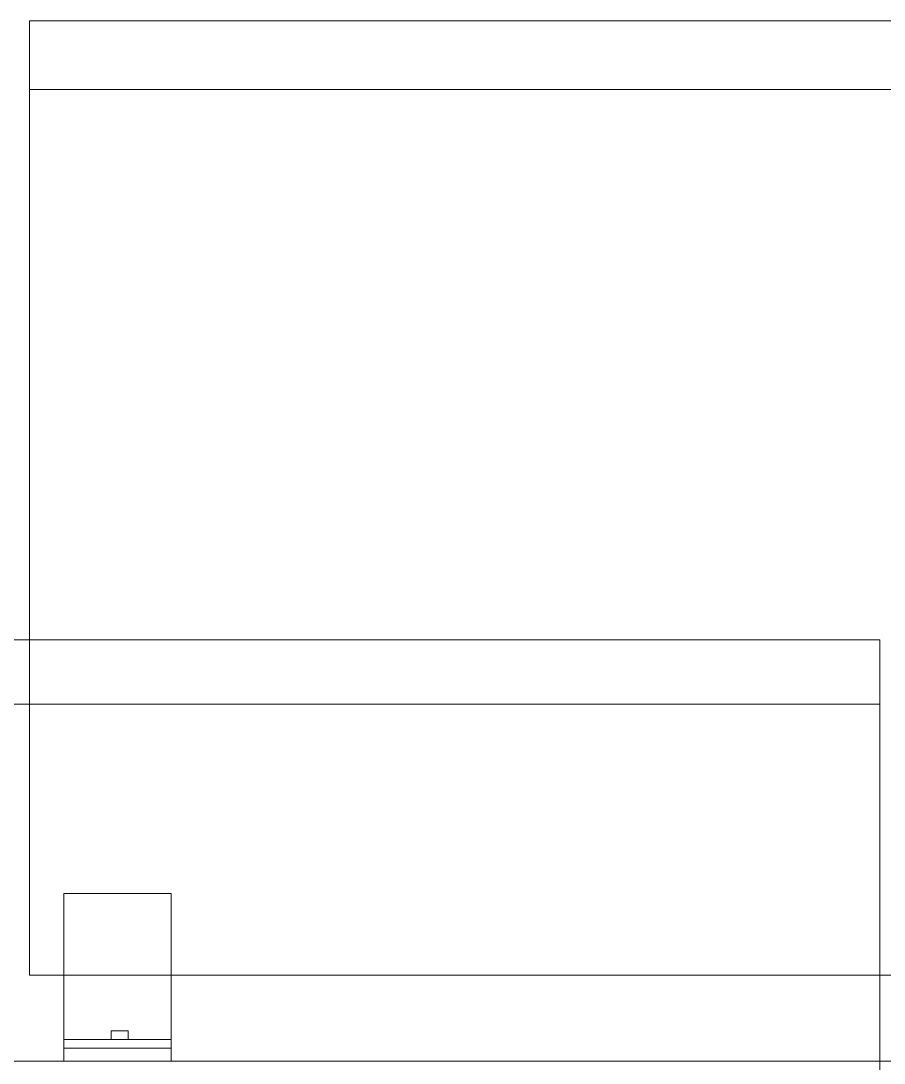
# Model space of a CAD drawing. Header units: millimetres. Extents: x 182 to 575, y -105 to 95.
# Drawn here: x 279.052 to 280.009, y 80.294 to 81.449 of the extents above; entities that cross this region are included whole.
import ezdxf

# ---------------------------------------------------------------- set-up
doc = ezdxf.new("R2010")
doc.units = ezdxf.units.MM
doc.header["$MEASUREMENT"] = 0
doc.layers.add('PDF_Geometry', color=7, linetype='Continuous')

msp = doc.modelspace()

# ---------------------------------------------------------------- linework, layer by layer
at = {"layer": 'PDF_Geometry', "lineweight": 20}
msp.add_lwpolyline([(279.0612, 81.4491), (279.0612, 81.3729), (280.2993, 81.3729), (280.2993, 81.4491)], close=True, dxfattribs=at)
at = {"layer": 'PDF_Geometry', "lineweight": 13}
for points in [[(279.0612, 81.3729), (280.2993, 81.3729), (280.2993, 80.392), (279.0612, 80.392)], [(279.1516, 80.3301), (279.1707, 80.3301), (279.1707, 80.3205), (279.1516, 80.3205)]]:
    msp.add_lwpolyline(points, close=True, dxfattribs=at)
at = {"layer": 'PDF_Geometry', "lineweight": 0}
for points in [[(280.004, 80.7634), (280.004, 80.692), (278.6564, 80.692), (278.6564, 80.7634)], [(278.6564, 80.692), (280.004, 80.692), (280.004, 79.7062), (278.6564, 79.7062)]]:
    msp.add_lwpolyline(points, close=True, dxfattribs=at)
at = {"layer": 'PDF_Geometry', "lineweight": 13}
for points in [[(279.2183, 80.2967), (279.2183, 80.4824), (279.0993, 80.4824), (279.0993, 80.2967)], [(279.2183, 80.3205), (279.0993, 80.3205)], [(279.2183, 80.311), (279.0993, 80.311)], [(280.2707, 80.2967), (277.9802, 80.2967), (277.9326, 80.2967)]]:
    msp.add_lwpolyline(points, dxfattribs=at)

doc.saveas('drawing.dxf')
